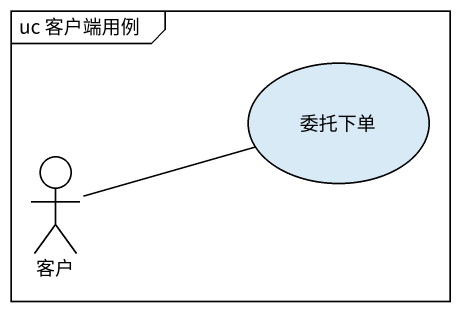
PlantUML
@startuml
mainframe uc 客户端用例
usecase 委托下单
actor 客户
客户 -right- 委托下单
@enduml
